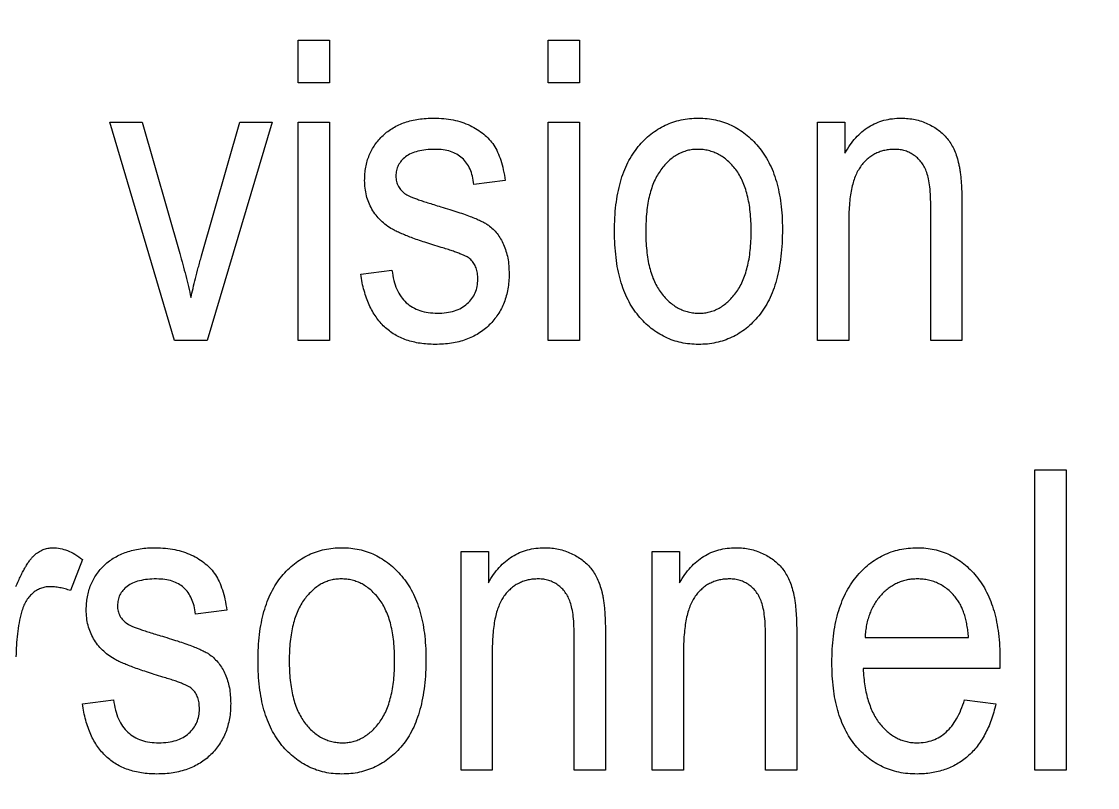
# Model space of a CAD drawing. Header units: millimetres. Extents: x -34 to 34, y -34 to 34.
# Drawn here: x -5.47 to 0.96, y 2.31 to 6.89 of the extents above; entities that cross this region are included whole.
import ezdxf

# ---------------------------------------------------------------- set-up
doc = ezdxf.new("R2010")
doc.units = ezdxf.units.MM

msp = doc.modelspace()

# ---------------------------------------------------------------- linework, layer by layer
at = {"color": 7, "linetype": 'Continuous', "lineweight": 25}
for p, q in [((-3.8185, 6.5223), (-3.8185, 6.7791)), ((-3.8185, 6.7791), (-3.6317, 6.7791)), ((-3.6317, 6.7791), (-3.6317, 6.5223)), ((-2.3242, 6.5223), (-2.3242, 6.7791)), ((-2.3242, 6.7791), (-2.1374, 6.7791)), ((-2.1374, 6.7791), (-2.1374, 6.5223)), ((-3.6317, 6.5223), (-3.8185, 6.5223)), ((-2.1374, 6.5223), (-2.3242, 6.5223)), ((-4.558, 4.9813), (-4.9454, 6.2888)), ((-4.9454, 6.2888), (-4.7524, 6.2888)), ((-4.7524, 6.2888), (-4.5277, 5.5026)), ((-4.3971, 5.4876), (-4.1687, 6.2888)), ((-3.9757, 6.2888), (-4.3632, 4.9813)), ((-4.1687, 6.2888), (-3.9757, 6.2888)), ((-3.8185, 4.9813), (-3.8185, 6.2888)), ((-3.8185, 6.2888), (-3.6317, 6.2888)), ((-3.6317, 6.2888), (-3.6317, 4.9813)), ((-2.3242, 4.9813), (-2.3242, 6.2888)), ((-2.3242, 6.2888), (-2.1374, 6.2888)), ((-2.1374, 6.2888), (-2.1374, 4.9813)), ((-0.7132, 4.9813), (-0.7132, 6.2888)), ((-0.7132, 6.2888), (-0.5497, 6.2888)), ((-0.5497, 6.2888), (-0.5497, 6.102)), ((-2.581, 5.9385), (-2.7678, 5.9152)), ((-0.0361, 4.9813), (-0.0361, 5.7758)), ((0.1507, 5.7817), (0.1507, 4.9813)), ((-0.5264, 5.6948), (-0.5264, 4.9813)), ((-3.4449, 5.3782), (-3.2581, 5.4015)), ((-4.3632, 4.9813), (-4.558, 4.9813)), ((-3.6317, 4.9813), (-3.8185, 4.9813)), ((-2.1374, 4.9813), (-2.3242, 4.9813)), ((-0.5264, 4.9813), (-0.7132, 4.9813)), ((0.1507, 4.9813), (-0.0361, 4.9813)), ((0.587, 2.4106), (0.587, 4.2084)), ((0.587, 4.2084), (0.7737, 4.2084)), ((0.7737, 4.2084), (0.7737, 2.4106)), ((-5.11, 3.6714), (-5.1801, 3.4846)), ((-2.8453, 2.4106), (-2.8453, 3.7181)), ((-2.8453, 3.7181), (-2.6818, 3.7181)), ((-2.6818, 3.7181), (-2.6818, 3.5313)), ((-1.7012, 2.4106), (-1.7012, 3.7181)), ((-1.7012, 3.7181), (-1.5377, 3.7181)), ((-1.5377, 3.7181), (-1.5377, 3.5313)), ((-4.2462, 3.3679), (-4.4329, 3.3445)), ((-2.1682, 2.4106), (-2.1682, 3.2052)), ((-1.9814, 3.211), (-1.9814, 2.4106)), ((-1.0241, 2.4106), (-1.0241, 3.2052)), ((-0.8373, 3.211), (-0.8373, 2.4106)), ((-0.4291, 3.2044), (0.19, 3.2044)), ((-2.6585, 3.1242), (-2.6585, 2.4106)), ((-1.5144, 3.1242), (-1.5144, 2.4106)), ((0.3779, 3.0753), (0.3768, 3.0177)), ((0.3768, 3.0177), (-0.4404, 3.0177)), ((-5.11, 2.8075), (-4.9233, 2.8309)), ((0.1667, 2.8309), (0.3535, 2.8075)), ((-2.6585, 2.4106), (-2.8453, 2.4106)), ((-1.9814, 2.4106), (-2.1682, 2.4106)), ((-1.5144, 2.4106), (-1.7012, 2.4106)), ((-0.8373, 2.4106), (-1.0241, 2.4106)), ((0.7737, 2.4106), (0.587, 2.4106))]:
    msp.add_line(p, q, dxfattribs=at)
at = {"color": 7, "linetype": 'Continuous'}
msp.add_circle((0, 0), 34, dxfattribs=at)
at = {"color": 7, "linetype": 'Continuous', "lineweight": 25}
for points, knots in [([(-3.4216, 5.9393), (-3.4212, 5.9528), (-3.4205, 5.9792), (-3.4152, 6.0179), (-3.407, 6.0548), (-3.395, 6.0897), (-3.379, 6.1222), (-3.3604, 6.1533), (-3.3379, 6.1822), (-3.3121, 6.209), (-3.2835, 6.2336), (-3.2516, 6.2545), (-3.2173, 6.2724), (-3.1802, 6.287), (-3.1406, 6.2983), (-3.0985, 6.3061), (-3.0537, 6.3116), (-3.023, 6.3119), (-3.0071, 6.3121)], [0, 0, 0, 0, 0.064436, 0.125867, 0.185938, 0.24426, 0.301581, 0.35857, 0.416451, 0.475923, 0.535995, 0.595828, 0.657302, 0.7203, 0.78546, 0.85336, 0.924575, 1, 1, 1, 1]), ([(-3.0071, 6.3121), (-2.9873, 6.3115), (-2.9486, 6.3104), (-2.8925, 6.3025), (-2.8402, 6.2885), (-2.7919, 6.2692), (-2.7479, 6.2456), (-2.7093, 6.2177), (-2.676, 6.1861), (-2.6478, 6.1502), (-2.6248, 6.108), (-2.6061, 6.0586), (-2.5907, 6.0014), (-2.5844, 5.9603), (-2.581, 5.9385)], [0, 0, 0, 0, 0.094098, 0.1832242, 0.2679816, 0.3505333, 0.4292231, 0.5039605, 0.5757366, 0.6459794, 0.7197925, 0.8026697, 0.8958214, 1, 1, 1, 1]), ([(-1.9273, 5.635), (-1.9269, 5.6621), (-1.9261, 5.7148), (-1.9197, 5.7911), (-1.9081, 5.8622), (-1.8933, 5.9284), (-1.873, 5.9894), (-1.8488, 6.0454), (-1.8198, 6.0962), (-1.7865, 6.1416), (-1.7496, 6.1816), (-1.7105, 6.2167), (-1.6686, 6.2459), (-1.6247, 6.2703), (-1.5782, 6.289), (-1.5294, 6.3026), (-1.4781, 6.3108), (-1.4431, 6.3117), (-1.4253, 6.3121)], [0, 0, 0, 0, 0.085788, 0.16646, 0.242011, 0.313466, 0.380716, 0.444949, 0.506099, 0.565248, 0.622677, 0.677703, 0.73126, 0.783927, 0.836201, 0.88929, 0.943789, 1, 1, 1, 1]), ([(-1.4253, 6.3121), (-1.4077, 6.3117), (-1.3733, 6.3108), (-1.3228, 6.3025), (-1.2745, 6.2889), (-1.2282, 6.2704), (-1.1845, 6.2458), (-1.1426, 6.2167), (-1.1034, 6.1815), (-1.0664, 6.1416), (-1.0321, 6.0968), (-1.0032, 6.0464), (-0.978, 5.9917), (-0.9583, 5.932), (-0.9426, 5.8678), (-0.9315, 5.7989), (-0.9244, 5.7253), (-0.9237, 5.6746), (-0.9233, 5.6485)], [0, 0, 0, 0, 0.056299, 0.110484, 0.164018, 0.2171, 0.270239, 0.324625, 0.380501, 0.439083, 0.499299, 0.561252, 0.625211, 0.69239, 0.762761, 0.837168, 0.916399, 1, 1, 1, 1]), ([(-0.5497, 6.102), (-0.5398, 6.1188), (-0.5205, 6.1512), (-0.4862, 6.1945), (-0.4485, 6.2308), (-0.4076, 6.2609), (-0.3634, 6.2842), (-0.3156, 6.3001), (-0.265, 6.3104), (-0.2301, 6.3115), (-0.2123, 6.3121)], [0, 0, 0, 0, 0.1396, 0.269696, 0.394051, 0.513661, 0.631635, 0.750274, 0.872674, 1, 1, 1, 1]), ([(-0.2123, 6.3121), (-0.1983, 6.3117), (-0.1707, 6.3108), (-0.1302, 6.3045), (-0.0913, 6.294), (-0.0546, 6.2788), (-0.0203, 6.2608), (0.0113, 6.2405), (0.0385, 6.2164), (0.0632, 6.1903), (0.0841, 6.1605), (0.1027, 6.1271), (0.1172, 6.0892), (0.1276, 6.0549), (0.1344, 6.0244), (0.1385, 5.9983), (0.1428, 5.9693), (0.1453, 5.9373), (0.1482, 5.9026), (0.1493, 5.8649), (0.1506, 5.8242), (0.1507, 5.7961), (0.1507, 5.7817)], [0, 0, 0, 0, 0.057076, 0.112243, 0.166711, 0.220738, 0.273946, 0.324397, 0.373587, 0.421633, 0.470319, 0.521782, 0.576728, 0.63569, 0.667677, 0.703855, 0.743388, 0.787184, 0.834397, 0.885486, 0.941017, 1, 1, 1, 1]), ([(-3.0006, 6.1253), (-3.0191, 6.1248), (-3.0538, 6.1239), (-3.1022, 6.1155), (-3.1435, 6.1022), (-3.1771, 6.0823), (-3.2028, 6.0578), (-3.2213, 6.03), (-3.2329, 5.9989), (-3.2341, 5.9768), (-3.2348, 5.9655)], [0, 0, 0, 0, 0.174448, 0.326882, 0.461347, 0.581638, 0.691071, 0.792789, 0.893938, 1, 1, 1, 1]), ([(-2.7678, 5.9152), (-2.7704, 5.9317), (-2.7752, 5.9631), (-2.7897, 6.0067), (-2.8108, 6.0433), (-2.8372, 6.0741), (-2.8701, 6.0973), (-2.9086, 6.1138), (-2.9528, 6.1237), (-2.9841, 6.1248), (-3.0006, 6.1253)], [0, 0, 0, 0, 0.14289, 0.271578, 0.390469, 0.502571, 0.615208, 0.73219, 0.859187, 1, 1, 1, 1]), ([(-1.43, 6.1253), (-1.4406, 6.125), (-1.4615, 6.1244), (-1.4922, 6.1182), (-1.5216, 6.1087), (-1.5499, 6.0955), (-1.5771, 6.0783), (-1.6026, 6.0568), (-1.6271, 6.0318), (-1.6506, 6.0034), (-1.6717, 5.9708), (-1.6904, 5.9345), (-1.706, 5.8941), (-1.7187, 5.8498), (-1.7285, 5.8018), (-1.7352, 5.7498), (-1.7397, 5.6941), (-1.7402, 5.6556), (-1.7405, 5.6357)], [0, 0, 0, 0, 0.049208, 0.096939, 0.14444, 0.192437, 0.241939, 0.293272, 0.347178, 0.404151, 0.464138, 0.527023, 0.593715, 0.664842, 0.74037, 0.821268, 0.90793, 1, 1, 1, 1]), ([(-1.1101, 5.6357), (-1.1103, 5.6557), (-1.1108, 5.6943), (-1.1154, 5.7502), (-1.122, 5.8023), (-1.1323, 5.8503), (-1.1448, 5.8947), (-1.1611, 5.9348), (-1.1793, 5.9715), (-1.2012, 6.0038), (-1.2249, 6.0323), (-1.25, 6.0572), (-1.2766, 6.0782), (-1.3044, 6.0956), (-1.3339, 6.1088), (-1.3647, 6.1183), (-1.397, 6.1244), (-1.4189, 6.125), (-1.43, 6.1253)], [0, 0, 0, 0, 0.091482, 0.177065, 0.256957, 0.332205, 0.401911, 0.467978, 0.530577, 0.589659, 0.646279, 0.700302, 0.751512, 0.801343, 0.850264, 0.899299, 0.949177, 1, 1, 1, 1]), ([(-0.2509, 6.1253), (-0.2612, 6.1251), (-0.2813, 6.1246), (-0.3105, 6.1197), (-0.3382, 6.1121), (-0.3642, 6.1014), (-0.3889, 6.0879), (-0.4116, 6.0708), (-0.433, 6.0511), (-0.4523, 6.0278), (-0.4703, 6.0012), (-0.4854, 5.9701), (-0.4981, 5.9347), (-0.5086, 5.8952), (-0.5164, 5.8512), (-0.5222, 5.803), (-0.5259, 5.7504), (-0.5262, 5.7138), (-0.5264, 5.6948)], [0, 0, 0, 0, 0.0530325, 0.1041442, 0.1532601, 0.2016254, 0.2498919, 0.2985767, 0.3485515, 0.40047, 0.45504, 0.5148297, 0.5792677, 0.6497878, 0.726724, 0.8105757, 0.9016044, 1, 1, 1, 1]), ([(-0.0361, 5.7758), (-0.0363, 5.7982), (-0.0368, 5.8399), (-0.0408, 5.8976), (-0.0483, 5.9455), (-0.0583, 5.985), (-0.0723, 6.0174), (-0.0892, 6.0454), (-0.1099, 6.0693), (-0.1337, 6.0894), (-0.1599, 6.1056), (-0.1886, 6.117), (-0.2191, 6.1242), (-0.2402, 6.125), (-0.2509, 6.1253)], [0, 0, 0, 0, 0.144217, 0.268382, 0.372345, 0.456741, 0.530103, 0.599047, 0.666277, 0.732998, 0.799118, 0.864162, 0.930883, 1, 1, 1, 1]), ([(-2.9634, 5.5383), (-2.9804, 5.5435), (-3.0131, 5.5535), (-3.0599, 5.5685), (-3.1025, 5.5826), (-3.141, 5.5964), (-3.1751, 5.6101), (-3.2056, 5.6223), (-3.2319, 5.6342), (-3.2608, 5.6495), (-3.2924, 5.6702), (-3.3258, 5.6987), (-3.3545, 5.7312), (-3.3788, 5.767), (-3.3976, 5.8063), (-3.4118, 5.8482), (-3.4197, 5.893), (-3.421, 5.9237), (-3.4216, 5.9393)], [0, 0, 0, 0, 0.080348, 0.154086, 0.221746, 0.283008, 0.338429, 0.387637, 0.431089, 0.468395, 0.535347, 0.601101, 0.665615, 0.730436, 0.795703, 0.861629, 0.92964, 1, 1, 1, 1]), ([(-3.2348, 5.9655), (-3.2342, 5.9546), (-3.233, 5.9332), (-3.2209, 5.9033), (-3.2021, 5.8769), (-3.1847, 5.8637), (-3.1757, 5.8568)], [0, 0, 0, 0, 0.253335, 0.496023, 0.737057, 1, 1, 1, 1]), ([(-3.1757, 5.8568), (-3.1721, 5.8547), (-3.1636, 5.8497), (-3.1482, 5.8426), (-3.1284, 5.8346), (-3.1043, 5.8261), (-3.0761, 5.816), (-3.0434, 5.8058), (-3.0064, 5.7938), (-2.9802, 5.7861), (-2.9663, 5.782)], [0, 0, 0, 0, 0.056472, 0.132657, 0.228152, 0.343167, 0.4768, 0.631658, 0.805172, 1, 1, 1, 1]), ([(-2.9663, 5.782), (-2.9483, 5.7766), (-2.914, 5.7664), (-2.8653, 5.7506), (-2.8219, 5.7357), (-2.7836, 5.7216), (-2.7506, 5.7082), (-2.723, 5.6953), (-2.7, 5.6841), (-2.6772, 5.6688), (-2.6534, 5.6487), (-2.6286, 5.6214), (-2.6074, 5.59), (-2.5895, 5.5549), (-2.5755, 5.516), (-2.5646, 5.4738), (-2.5591, 5.4278), (-2.5582, 5.3961), (-2.5577, 5.3796)], [0, 0, 0, 0, 0.088802, 0.169044, 0.241298, 0.305599, 0.36146, 0.409493, 0.449546, 0.481868, 0.538906, 0.596212, 0.655284, 0.717158, 0.781997, 0.850081, 0.922425, 1, 1, 1, 1]), ([(-1.4253, 4.9579), (-1.4428, 4.9584), (-1.4775, 4.9593), (-1.5283, 4.9675), (-1.5769, 4.981), (-1.6231, 5.0002), (-1.6671, 5.0243), (-1.7088, 5.0539), (-1.7481, 5.089), (-1.785, 5.1293), (-1.8188, 5.1746), (-1.8479, 5.2255), (-1.8724, 5.2816), (-1.8928, 5.3425), (-1.9085, 5.4085), (-1.919, 5.4796), (-1.9263, 5.5556), (-1.9269, 5.608), (-1.9273, 5.635)], [0, 0, 0, 0, 0.055517, 0.109709, 0.162498, 0.214987, 0.267724, 0.321039, 0.376682, 0.434188, 0.493645, 0.555402, 0.619368, 0.687195, 0.758459, 0.834052, 0.914482, 1, 1, 1, 1]), ([(-1.7405, 5.6357), (-1.7402, 5.6157), (-1.7398, 5.5768), (-1.7352, 5.5206), (-1.7287, 5.4682), (-1.7182, 5.42), (-1.7057, 5.3754), (-1.6897, 5.335), (-1.671, 5.2984), (-1.6495, 5.2659), (-1.6258, 5.2374), (-1.6004, 5.2129), (-1.574, 5.1918), (-1.5462, 5.1744), (-1.5167, 5.1612), (-1.4858, 5.1517), (-1.4536, 5.1456), (-1.4316, 5.145), (-1.4205, 5.1447)], [0, 0, 0, 0, 0.091829, 0.17777, 0.25803, 0.333106, 0.403186, 0.469619, 0.531579, 0.590989, 0.647479, 0.700989, 0.752082, 0.801798, 0.850607, 0.89953, 0.949294, 1, 1, 1, 1]), ([(-0.9233, 5.6485), (-0.9237, 5.6203), (-0.9245, 5.5657), (-0.9309, 5.4866), (-0.9424, 5.4131), (-0.9572, 5.345), (-0.9775, 5.2827), (-1.0014, 5.2257), (-1.0303, 5.1743), (-1.0636, 5.1286), (-1.1002, 5.0883), (-1.1394, 5.0533), (-1.1813, 5.0241), (-1.2253, 4.9996), (-1.2719, 4.9811), (-1.3208, 4.9675), (-1.3722, 4.9592), (-1.4074, 4.9584), (-1.4253, 4.9579)], [0, 0, 0, 0, 0.088003, 0.170193, 0.247313, 0.319619, 0.387372, 0.451254, 0.51221, 0.57084, 0.627211, 0.68147, 0.73428, 0.786212, 0.838108, 0.890456, 0.944195, 1, 1, 1, 1]), ([(-1.4205, 5.1447), (-1.4101, 5.145), (-1.3893, 5.1456), (-1.3589, 5.1518), (-1.3296, 5.1613), (-1.3015, 5.1748), (-1.2746, 5.1924), (-1.2486, 5.2131), (-1.2241, 5.2383), (-1.2008, 5.2671), (-1.1791, 5.2995), (-1.1605, 5.3363), (-1.1449, 5.377), (-1.1324, 5.4213), (-1.1219, 5.4694), (-1.1154, 5.5215), (-1.1108, 5.5774), (-1.1103, 5.6159), (-1.1101, 5.6357)], [0, 0, 0, 0, 0.048586, 0.09626, 0.143167, 0.191349, 0.240317, 0.291669, 0.34551, 0.402853, 0.463077, 0.526389, 0.593526, 0.664568, 0.740121, 0.821482, 0.90804, 1, 1, 1, 1]), ([(-2.7872, 5.4661), (-2.7901, 5.4686), (-2.797, 5.4744), (-2.8102, 5.482), (-2.8268, 5.4905), (-2.847, 5.4993), (-2.871, 5.5081), (-2.8985, 5.5182), (-2.9297, 5.5282), (-2.9518, 5.5348), (-2.9634, 5.5383)], [0, 0, 0, 0, 0.061004, 0.141395, 0.237691, 0.352034, 0.486513, 0.638401, 0.810736, 1, 1, 1, 1]), ([(-4.5277, 5.5026), (-4.5153, 5.4584), (-4.4906, 5.3708), (-4.4705, 5.2821), (-4.4606, 5.2381)], [0, 0, 0, 0, 0.504245, 1, 1, 1, 1]), ([(-4.4606, 5.2381), (-4.4565, 5.2564), (-4.4479, 5.2946), (-4.4333, 5.3545), (-4.4161, 5.4194), (-4.4036, 5.4643), (-4.3971, 5.4876)], [0, 0, 0, 0, 0.217887, 0.457027, 0.717832, 1, 1, 1, 1]), ([(-2.7445, 5.3475), (-2.7449, 5.3596), (-2.7456, 5.3827), (-2.7538, 5.415), (-2.7673, 5.4434), (-2.7806, 5.4586), (-2.7872, 5.4661)], [0, 0, 0, 0, 0.280002, 0.533179, 0.769121, 1, 1, 1, 1]), ([(-2.9995, 4.9579), (-3.0151, 4.9583), (-3.0454, 4.9591), (-3.0899, 4.9637), (-3.1317, 4.9722), (-3.1713, 4.9834), (-3.208, 4.9984), (-3.2425, 5.0164), (-3.2741, 5.038), (-3.3037, 5.0625), (-3.3302, 5.0908), (-3.3546, 5.1221), (-3.3759, 5.1569), (-3.3951, 5.1947), (-3.4114, 5.236), (-3.4252, 5.2805), (-3.437, 5.3281), (-3.4423, 5.3612), (-3.4449, 5.3782)], [0, 0, 0, 0, 0.068598, 0.133768, 0.196572, 0.256229, 0.314602, 0.370895, 0.427188, 0.483069, 0.539889, 0.597519, 0.657405, 0.719194, 0.784329, 0.852247, 0.924462, 1, 1, 1, 1]), ([(-3.2581, 5.4015), (-3.255, 5.3811), (-3.249, 5.3423), (-3.231, 5.2889), (-3.2063, 5.2435), (-3.1741, 5.2066), (-3.1354, 5.1785), (-3.0907, 5.1587), (-3.0405, 5.1468), (-3.0051, 5.1454), (-2.9867, 5.1447)], [0, 0, 0, 0, 0.14866, 0.28179, 0.404034, 0.51815, 0.630888, 0.74606, 0.86749, 1, 1, 1, 1]), ([(-2.5577, 5.3796), (-2.558, 5.3643), (-2.5587, 5.3343), (-2.5641, 5.2902), (-2.5738, 5.2486), (-2.5863, 5.2089), (-2.6035, 5.1718), (-2.6238, 5.1366), (-2.6481, 5.104), (-2.6758, 5.0737), (-2.7067, 5.0464), (-2.7404, 5.0225), (-2.777, 5.0028), (-2.8162, 4.9862), (-2.8583, 4.9735), (-2.903, 4.9645), (-2.9503, 4.9589), (-2.9828, 4.9582), (-2.9995, 4.9579)], [0, 0, 0, 0, 0.066737, 0.130739, 0.192622, 0.252706, 0.311442, 0.370262, 0.428902, 0.488462, 0.548455, 0.608072, 0.667754, 0.729187, 0.792805, 0.858714, 0.927446, 1, 1, 1, 1]), ([(-2.9867, 5.1447), (-2.9684, 5.1453), (-2.9338, 5.1465), (-2.885, 5.1572), (-2.8425, 5.1749), (-2.8074, 5.2006), (-2.7795, 5.2314), (-2.7586, 5.2663), (-2.7467, 5.3058), (-2.7452, 5.3334), (-2.7445, 5.3475)], [0, 0, 0, 0, 0.15427, 0.291956, 0.41929, 0.539779, 0.656024, 0.767785, 0.880428, 1, 1, 1, 1]), ([(-5.507, 3.5094), (-5.5022, 3.5207), (-5.493, 3.5423), (-5.4782, 3.5728), (-5.4646, 3.6007), (-5.4506, 3.6255), (-5.4373, 3.6474), (-5.424, 3.6663), (-5.4111, 3.6822), (-5.3947, 3.6992), (-5.3732, 3.716), (-5.3458, 3.7309), (-5.3165, 3.7398), (-5.2964, 3.7409), (-5.2862, 3.7415)], [0, 0, 0, 0, 0.107464, 0.207128, 0.29815, 0.381595, 0.457107, 0.523978, 0.584878, 0.637149, 0.732511, 0.823565, 0.910677, 1, 1, 1, 1]), ([(-5.2862, 3.7415), (-5.2717, 3.7406), (-5.2418, 3.7388), (-5.1974, 3.7245), (-5.1525, 3.7026), (-5.1246, 3.6821), (-5.11, 3.6714)], [0, 0, 0, 0, 0.226109, 0.462956, 0.719978, 1, 1, 1, 1]), ([(-5.0867, 3.3686), (-5.0863, 3.3821), (-5.0857, 3.4085), (-5.0803, 3.4472), (-5.0722, 3.4841), (-5.0601, 3.519), (-5.0441, 3.5516), (-5.0255, 3.5826), (-5.0031, 3.6115), (-4.9772, 3.6384), (-4.9486, 3.6629), (-4.9167, 3.6838), (-4.8824, 3.7017), (-4.8453, 3.7163), (-4.8057, 3.7277), (-4.7636, 3.7354), (-4.7189, 3.7409), (-4.6881, 3.7413), (-4.6723, 3.7415)], [0, 0, 0, 0, 0.064436, 0.125867, 0.185938, 0.24426, 0.301581, 0.35857, 0.416451, 0.475923, 0.535995, 0.595828, 0.657302, 0.7203, 0.78546, 0.85336, 0.924575, 1, 1, 1, 1]), ([(-4.6723, 3.7415), (-4.6524, 3.7409), (-4.6138, 3.7397), (-4.5577, 3.7318), (-4.5053, 3.7178), (-4.457, 3.6985), (-4.413, 3.675), (-4.3744, 3.6471), (-4.3412, 3.6155), (-4.3129, 3.5796), (-4.2899, 3.5373), (-4.2712, 3.488), (-4.2559, 3.4308), (-4.2495, 3.3896), (-4.2462, 3.3679)], [0, 0, 0, 0, 0.094098, 0.183224, 0.267982, 0.350533, 0.429223, 0.50396, 0.575737, 0.645979, 0.719792, 0.80267, 0.895821, 1, 1, 1, 1]), ([(-4.0594, 3.0644), (-4.059, 3.0915), (-4.0582, 3.1441), (-4.0518, 3.2205), (-4.0402, 3.2916), (-4.0254, 3.3578), (-4.0051, 3.4188), (-3.9809, 3.4748), (-3.9519, 3.5255), (-3.9186, 3.571), (-3.8817, 3.6109), (-3.8426, 3.646), (-3.8007, 3.6753), (-3.7568, 3.6997), (-3.7103, 3.7183), (-3.6615, 3.7319), (-3.6102, 3.7401), (-3.5752, 3.741), (-3.5574, 3.7415)], [0, 0, 0, 0, 0.085788, 0.16646, 0.242011, 0.313466, 0.380716, 0.444949, 0.506099, 0.565248, 0.622677, 0.677703, 0.73126, 0.783927, 0.836201, 0.88929, 0.943789, 1, 1, 1, 1]), ([(-3.5574, 3.7415), (-3.5398, 3.741), (-3.5054, 3.7402), (-3.4548, 3.7318), (-3.4066, 3.7183), (-3.3602, 3.6998), (-3.3166, 3.6752), (-3.2747, 3.6461), (-3.2355, 3.6108), (-3.1985, 3.5709), (-3.1642, 3.5261), (-3.1353, 3.4757), (-3.1101, 3.421), (-3.0904, 3.3613), (-3.0747, 3.2972), (-3.0636, 3.2282), (-3.0565, 3.1546), (-3.0558, 3.1039), (-3.0554, 3.0779)], [0, 0, 0, 0, 0.0562995, 0.1104844, 0.1640181, 0.2170998, 0.2702389, 0.3246247, 0.3805014, 0.4390827, 0.4992994, 0.5612524, 0.625211, 0.6923896, 0.7627612, 0.8371679, 0.9163986, 1, 1, 1, 1]), ([(-2.6818, 3.5313), (-2.6719, 3.5481), (-2.6526, 3.5805), (-2.6183, 3.6238), (-2.5805, 3.6602), (-2.5397, 3.6902), (-2.4955, 3.7136), (-2.4477, 3.7294), (-2.3971, 3.7397), (-2.3622, 3.7409), (-2.3444, 3.7415)], [0, 0, 0, 0, 0.1396, 0.269696, 0.394051, 0.513661, 0.631635, 0.750274, 0.872674, 1, 1, 1, 1]), ([(-2.3444, 3.7415), (-2.3303, 3.741), (-2.3028, 3.7402), (-2.2623, 3.7338), (-2.2234, 3.7233), (-2.1867, 3.7082), (-2.1524, 3.6901), (-2.1208, 3.6698), (-2.0936, 3.6457), (-2.0689, 3.6197), (-2.0479, 3.5898), (-2.0294, 3.5565), (-2.0148, 3.5185), (-2.0045, 3.4842), (-1.9977, 3.4538), (-1.9936, 3.4276), (-1.9893, 3.3986), (-1.9868, 3.3667), (-1.9839, 3.3319), (-1.9828, 3.2942), (-1.9815, 3.2536), (-1.9814, 3.2255), (-1.9814, 3.211)], [0, 0, 0, 0, 0.057076, 0.112243, 0.166711, 0.220738, 0.273946, 0.324397, 0.373587, 0.421633, 0.470319, 0.521782, 0.576728, 0.63569, 0.667677, 0.703855, 0.743388, 0.787184, 0.834397, 0.885486, 0.941017, 1, 1, 1, 1]), ([(-1.5377, 3.5313), (-1.5278, 3.5481), (-1.5086, 3.5805), (-1.4742, 3.6238), (-1.4365, 3.6602), (-1.3956, 3.6902), (-1.3514, 3.7136), (-1.3037, 3.7294), (-1.253, 3.7397), (-1.2181, 3.7409), (-1.2003, 3.7415)], [0, 0, 0, 0, 0.1396, 0.269696, 0.394051, 0.513661, 0.631635, 0.750274, 0.872674, 1, 1, 1, 1]), ([(-1.2003, 3.7415), (-1.1863, 3.741), (-1.1587, 3.7402), (-1.1182, 3.7338), (-1.0794, 3.7233), (-1.0426, 3.7082), (-1.0084, 3.6901), (-0.9767, 3.6698), (-0.9495, 3.6457), (-0.9248, 3.6197), (-0.9039, 3.5898), (-0.8853, 3.5565), (-0.8708, 3.5185), (-0.8604, 3.4842), (-0.8536, 3.4538), (-0.8495, 3.4276), (-0.8452, 3.3986), (-0.8427, 3.3667), (-0.8398, 3.3319), (-0.8387, 3.2942), (-0.8374, 3.2536), (-0.8373, 3.2255), (-0.8373, 3.211)], [0, 0, 0, 0, 0.057076, 0.112243, 0.166711, 0.220738, 0.273946, 0.324397, 0.373587, 0.421633, 0.470319, 0.521782, 0.576728, 0.63569, 0.667677, 0.703855, 0.743388, 0.787184, 0.834397, 0.885486, 0.941017, 1, 1, 1, 1]), ([(-0.6272, 3.0534), (-0.6268, 3.0805), (-0.6261, 3.1333), (-0.619, 3.21), (-0.6078, 3.2817), (-0.5924, 3.3484), (-0.5718, 3.41), (-0.5471, 3.4668), (-0.5178, 3.5188), (-0.4839, 3.5654), (-0.4463, 3.6065), (-0.4064, 3.6426), (-0.3641, 3.6734), (-0.3191, 3.698), (-0.2719, 3.7178), (-0.2221, 3.7316), (-0.1699, 3.7397), (-0.1344, 3.7409), (-0.1164, 3.7415)], [0, 0, 0, 0, 0.084514, 0.164397, 0.239575, 0.310424, 0.377514, 0.441638, 0.503055, 0.562996, 0.620921, 0.676452, 0.730182, 0.783428, 0.835913, 0.88941, 0.943848, 1, 1, 1, 1]), ([(-0.1164, 3.7415), (-0.0991, 3.741), (-0.0651, 3.7401), (-0.0151, 3.7319), (0.0326, 3.7183), (0.0782, 3.6996), (0.1215, 3.6754), (0.1622, 3.6454), (0.2011, 3.6106), (0.2375, 3.5705), (0.2707, 3.5253), (0.2997, 3.475), (0.3236, 3.4198), (0.3439, 3.3602), (0.3588, 3.2956), (0.3703, 3.2264), (0.3767, 3.1524), (0.3775, 3.1015), (0.3779, 3.0753)], [0, 0, 0, 0, 0.05571, 0.109694, 0.162658, 0.215196, 0.268175, 0.32202, 0.377796, 0.436048, 0.496318, 0.558287, 0.622502, 0.689912, 0.760814, 0.835862, 0.91572, 1, 1, 1, 1]), ([(-4.6657, 3.5547), (-4.6842, 3.5542), (-4.7189, 3.5532), (-4.7673, 3.5449), (-4.8087, 3.5315), (-4.8422, 3.5116), (-4.8679, 3.4872), (-4.8864, 3.4594), (-4.898, 3.4282), (-4.8993, 3.4062), (-4.8999, 3.3949)], [0, 0, 0, 0, 0.174448, 0.326882, 0.461347, 0.581638, 0.691071, 0.792789, 0.893938, 1, 1, 1, 1]), ([(-4.4329, 3.3445), (-4.4355, 3.3611), (-4.4404, 3.3924), (-4.4548, 3.436), (-4.476, 3.4727), (-4.5023, 3.5034), (-4.5352, 3.5266), (-4.5737, 3.5432), (-4.6179, 3.5531), (-4.6492, 3.5541), (-4.6657, 3.5547)], [0, 0, 0, 0, 0.14289, 0.271578, 0.390469, 0.502571, 0.615208, 0.73219, 0.859187, 1, 1, 1, 1]), ([(-3.5621, 3.5547), (-3.5727, 3.5544), (-3.5936, 3.5538), (-3.6243, 3.5476), (-3.6537, 3.5381), (-3.682, 3.5248), (-3.7092, 3.5076), (-3.7347, 3.4861), (-3.7592, 3.4611), (-3.7827, 3.4327), (-3.8038, 3.4001), (-3.8225, 3.3638), (-3.8381, 3.3234), (-3.8508, 3.2792), (-3.8606, 3.2311), (-3.8673, 3.1792), (-3.8718, 3.1234), (-3.8723, 3.0849), (-3.8726, 3.0651)], [0, 0, 0, 0, 0.049208, 0.096939, 0.14444, 0.192437, 0.241939, 0.293272, 0.347178, 0.404151, 0.464138, 0.527023, 0.593715, 0.664842, 0.74037, 0.821268, 0.90793, 1, 1, 1, 1]), ([(-3.2422, 3.0651), (-3.2424, 3.085), (-3.2429, 3.1237), (-3.2475, 3.1795), (-3.254, 3.2317), (-3.2644, 3.2796), (-3.2769, 3.324), (-3.2932, 3.3641), (-3.3114, 3.4009), (-3.3333, 3.4331), (-3.357, 3.4616), (-3.3821, 3.4865), (-3.4087, 3.5076), (-3.4365, 3.525), (-3.466, 3.5382), (-3.4968, 3.5476), (-3.529, 3.5537), (-3.551, 3.5544), (-3.5621, 3.5547)], [0, 0, 0, 0, 0.091482, 0.177065, 0.256957, 0.332205, 0.401911, 0.467978, 0.530577, 0.589659, 0.646279, 0.700302, 0.751512, 0.801343, 0.850264, 0.899299, 0.949177, 1, 1, 1, 1]), ([(-2.383, 3.5547), (-2.3933, 3.5544), (-2.4134, 3.554), (-2.4426, 3.549), (-2.4703, 3.5414), (-2.4963, 3.5307), (-2.521, 3.5173), (-2.5437, 3.5001), (-2.5651, 3.4804), (-2.5844, 3.4572), (-2.6024, 3.4305), (-2.6175, 3.3994), (-2.6301, 3.364), (-2.6407, 3.3245), (-2.6485, 3.2805), (-2.6542, 3.2323), (-2.658, 3.1797), (-2.6583, 3.1432), (-2.6585, 3.1242)], [0, 0, 0, 0, 0.053032, 0.104144, 0.15326, 0.201625, 0.249892, 0.298577, 0.348552, 0.40047, 0.45504, 0.51483, 0.579268, 0.649788, 0.726724, 0.810576, 0.901604, 1, 1, 1, 1]), ([(-2.1682, 3.2052), (-2.1684, 3.2276), (-2.1689, 3.2692), (-2.1729, 3.3269), (-2.1804, 3.3749), (-2.1904, 3.4144), (-2.2044, 3.4468), (-2.2213, 3.4747), (-2.2419, 3.4987), (-2.2658, 3.5187), (-2.292, 3.535), (-2.3207, 3.5463), (-2.3512, 3.5536), (-2.3723, 3.5543), (-2.383, 3.5547)], [0, 0, 0, 0, 0.144217, 0.268382, 0.372345, 0.456741, 0.530103, 0.599047, 0.666277, 0.732998, 0.799118, 0.864162, 0.930883, 1, 1, 1, 1]), ([(-1.239, 3.5547), (-1.2492, 3.5544), (-1.2693, 3.554), (-1.2985, 3.549), (-1.3262, 3.5414), (-1.3522, 3.5307), (-1.3769, 3.5173), (-1.3996, 3.5001), (-1.421, 3.4804), (-1.4403, 3.4572), (-1.4583, 3.4305), (-1.4734, 3.3994), (-1.4861, 3.364), (-1.4967, 3.3245), (-1.5045, 3.2805), (-1.5102, 3.2323), (-1.5139, 3.1797), (-1.5142, 3.1432), (-1.5144, 3.1242)], [0, 0, 0, 0, 0.053032, 0.104144, 0.15326, 0.201625, 0.249892, 0.298577, 0.348552, 0.40047, 0.45504, 0.51483, 0.579268, 0.649788, 0.726724, 0.810576, 0.901604, 1, 1, 1, 1]), ([(-1.0241, 3.2052), (-1.0243, 3.2276), (-1.0248, 3.2692), (-1.0288, 3.3269), (-1.0363, 3.3749), (-1.0463, 3.4144), (-1.0603, 3.4468), (-1.0772, 3.4747), (-1.0979, 3.4987), (-1.1217, 3.5187), (-1.1479, 3.535), (-1.1766, 3.5463), (-1.2071, 3.5536), (-1.2282, 3.5543), (-1.239, 3.5547)], [0, 0, 0, 0, 0.144217, 0.268382, 0.372345, 0.456741, 0.530103, 0.599047, 0.666277, 0.732998, 0.799118, 0.864162, 0.930883, 1, 1, 1, 1]), ([(-0.1157, 3.5547), (-0.126, 3.5544), (-0.1465, 3.5538), (-0.1765, 3.5495), (-0.2052, 3.5415), (-0.2331, 3.5316), (-0.2593, 3.5177), (-0.2849, 3.5017), (-0.3089, 3.4822), (-0.3318, 3.46), (-0.3529, 3.4355), (-0.3712, 3.4084), (-0.3873, 3.3796), (-0.401, 3.3487), (-0.4118, 3.3155), (-0.42, 3.2802), (-0.4265, 3.2431), (-0.4282, 3.2175), (-0.4291, 3.2044)], [0, 0, 0, 0, 0.059496, 0.117439, 0.173917, 0.230546, 0.287144, 0.344361, 0.403544, 0.464857, 0.527346, 0.58921, 0.652435, 0.71661, 0.783604, 0.852624, 0.924924, 1, 1, 1, 1]), ([(0.1149, 3.4409), (0.1073, 3.4499), (0.0923, 3.4676), (0.0675, 3.4912), (0.0405, 3.5105), (0.0124, 3.5268), (-0.0175, 3.5391), (-0.0487, 3.5486), (-0.0817, 3.5535), (-0.1042, 3.5543), (-0.1157, 3.5547)], [0, 0, 0, 0, 0.132804, 0.260544, 0.383948, 0.505265, 0.625434, 0.746635, 0.871231, 1, 1, 1, 1]), ([(-5.3067, 3.508), (-5.3159, 3.5075), (-5.3341, 3.5066), (-5.3605, 3.4982), (-5.3861, 3.4859), (-5.4095, 3.4678), (-5.431, 3.4459), (-5.4487, 3.4192), (-5.4637, 3.389), (-5.4703, 3.3669), (-5.4738, 3.3555)], [0, 0, 0, 0, 0.112848, 0.223771, 0.33901, 0.460958, 0.585978, 0.716454, 0.853137, 1, 1, 1, 1]), ([(-5.1801, 3.4846), (-5.1909, 3.4882), (-5.2119, 3.4952), (-5.2439, 3.5025), (-5.2754, 3.5071), (-5.2963, 3.5077), (-5.3067, 3.508)], [0, 0, 0, 0, 0.263191, 0.515011, 0.759958, 1, 1, 1, 1]), ([(0.19, 3.2044), (0.1888, 3.2172), (0.1865, 3.242), (0.1809, 3.2779), (0.1743, 3.3114), (0.1653, 3.3423), (0.1554, 3.3707), (0.1434, 3.3964), (0.1306, 3.4201), (0.12, 3.434), (0.1149, 3.4409)], [0, 0, 0, 0, 0.153117, 0.296903, 0.433148, 0.55985, 0.680043, 0.79167, 0.898167, 1, 1, 1, 1]), ([(-5.4738, 3.3555), (-5.479, 3.3343), (-5.4894, 3.2915), (-5.4992, 3.2255), (-5.5057, 3.1576), (-5.5065, 3.1117), (-5.507, 3.0884)], [0, 0, 0, 0, 0.242734, 0.489053, 0.741607, 1, 1, 1, 1]), ([(-4.6285, 2.9677), (-4.6455, 2.9729), (-4.6782, 2.9828), (-4.725, 2.9979), (-4.7677, 3.0119), (-4.8061, 3.0257), (-4.8403, 3.0394), (-4.8707, 3.0516), (-4.897, 3.0635), (-4.9259, 3.0789), (-4.9575, 3.0996), (-4.9909, 3.128), (-5.0196, 3.1605), (-5.0439, 3.1963), (-5.0628, 3.2356), (-5.077, 3.2776), (-5.0849, 3.3224), (-5.0861, 3.353), (-5.0867, 3.3686)], [0, 0, 0, 0, 0.080348, 0.154086, 0.221746, 0.283008, 0.338429, 0.387637, 0.431089, 0.468395, 0.535347, 0.601101, 0.665615, 0.730436, 0.795703, 0.861629, 0.92964, 1, 1, 1, 1]), ([(-4.8999, 3.3949), (-4.8993, 3.3839), (-4.8981, 3.3625), (-4.8861, 3.3327), (-4.8672, 3.3062), (-4.8499, 3.293), (-4.8408, 3.2862)], [0, 0, 0, 0, 0.253335, 0.496023, 0.737057, 1, 1, 1, 1]), ([(-4.8408, 3.2862), (-4.8372, 3.284), (-4.8287, 3.2791), (-4.8133, 3.272), (-4.7935, 3.264), (-4.7695, 3.2554), (-4.7412, 3.2453), (-4.7085, 3.2351), (-4.6715, 3.2231), (-4.6453, 3.2154), (-4.6314, 3.2114)], [0, 0, 0, 0, 0.0564719, 0.1326571, 0.2281522, 0.3431669, 0.4767998, 0.6316582, 0.8051723, 1, 1, 1, 1]), ([(-4.6314, 3.2114), (-4.6134, 3.206), (-4.5791, 3.1957), (-4.5304, 3.1799), (-4.487, 3.165), (-4.4488, 3.1509), (-4.4157, 3.1375), (-4.3881, 3.1246), (-4.3651, 3.1134), (-4.3423, 3.0981), (-4.3185, 3.078), (-4.2938, 3.0507), (-4.2725, 3.0194), (-4.2546, 2.9842), (-4.2406, 2.9453), (-4.2297, 2.9031), (-4.2242, 2.8572), (-4.2233, 2.8254), (-4.2228, 2.809)], [0, 0, 0, 0, 0.088802, 0.169044, 0.241298, 0.305599, 0.36146, 0.409493, 0.449546, 0.481868, 0.538906, 0.596212, 0.655284, 0.717158, 0.781997, 0.850081, 0.922425, 1, 1, 1, 1]), ([(-3.5574, 2.3873), (-3.5749, 2.3877), (-3.6096, 2.3886), (-3.6604, 2.3968), (-3.709, 2.4103), (-3.7552, 2.4295), (-3.7992, 2.4537), (-3.8409, 2.4833), (-3.8802, 2.5184), (-3.9171, 2.5586), (-3.9509, 2.6039), (-3.98, 2.6548), (-4.0045, 2.7109), (-4.0249, 2.7718), (-4.0405, 2.8379), (-4.0511, 2.9089), (-4.0584, 2.9849), (-4.059, 3.0373), (-4.0594, 3.0644)], [0, 0, 0, 0, 0.055517, 0.109709, 0.162498, 0.214987, 0.267724, 0.321039, 0.376682, 0.434188, 0.493645, 0.555402, 0.619368, 0.687195, 0.758459, 0.834052, 0.914482, 1, 1, 1, 1]), ([(-3.8726, 3.0651), (-3.8723, 3.045), (-3.8719, 3.0061), (-3.8672, 2.9499), (-3.8608, 2.8975), (-3.8503, 2.8493), (-3.8378, 2.8048), (-3.8218, 2.7644), (-3.8031, 2.7277), (-3.7816, 2.6953), (-3.7578, 2.6667), (-3.7325, 2.6422), (-3.7061, 2.6211), (-3.6783, 2.6038), (-3.6488, 2.5906), (-3.6179, 2.5811), (-3.5857, 2.575), (-3.5637, 2.5744), (-3.5526, 2.574)], [0, 0, 0, 0, 0.091829, 0.17777, 0.25803, 0.333106, 0.403186, 0.469619, 0.531579, 0.590989, 0.647479, 0.700989, 0.752082, 0.801798, 0.850607, 0.89953, 0.949294, 1, 1, 1, 1]), ([(-3.0554, 3.0779), (-3.0558, 3.0496), (-3.0566, 2.995), (-3.063, 2.9159), (-3.0745, 2.8425), (-3.0893, 2.7743), (-3.1096, 2.7121), (-3.1334, 2.655), (-3.1624, 2.6036), (-3.1957, 2.5579), (-3.2323, 2.5177), (-3.2715, 2.4827), (-3.3134, 2.4534), (-3.3573, 2.429), (-3.404, 2.4105), (-3.4529, 2.3968), (-3.5043, 2.3886), (-3.5395, 2.3877), (-3.5574, 2.3873)], [0, 0, 0, 0, 0.0880029, 0.1701932, 0.2473127, 0.319619, 0.3873721, 0.451254, 0.5122102, 0.5708399, 0.6272114, 0.6814696, 0.7342801, 0.7862119, 0.8381078, 0.8904561, 0.944195, 1, 1, 1, 1]), ([(-3.5526, 2.574), (-3.5421, 2.5744), (-3.5214, 2.575), (-3.491, 2.5811), (-3.4617, 2.5907), (-3.4336, 2.6042), (-3.4067, 2.6217), (-3.3806, 2.6424), (-3.3562, 2.6676), (-3.3329, 2.6964), (-3.3112, 2.7289), (-3.2926, 2.7657), (-3.277, 2.8063), (-3.2645, 2.8507), (-3.254, 2.8987), (-3.2475, 2.9509), (-3.2429, 3.0068), (-3.2424, 3.0453), (-3.2422, 3.0651)], [0, 0, 0, 0, 0.048586, 0.09626, 0.143167, 0.191349, 0.240317, 0.291669, 0.34551, 0.402853, 0.463077, 0.526389, 0.593526, 0.664568, 0.740121, 0.821482, 0.90804, 1, 1, 1, 1]), ([(-0.1182, 2.3873), (-0.1368, 2.3877), (-0.1731, 2.3886), (-0.2263, 2.3969), (-0.2769, 2.4101), (-0.3244, 2.4295), (-0.3694, 2.4536), (-0.4119, 2.4831), (-0.4512, 2.5183), (-0.4878, 2.5585), (-0.5207, 2.6038), (-0.5492, 2.6543), (-0.5738, 2.7091), (-0.5933, 2.769), (-0.6086, 2.8334), (-0.6193, 2.9026), (-0.626, 2.9764), (-0.6268, 3.0273), (-0.6272, 3.0534)], [0, 0, 0, 0, 0.0587342, 0.1153448, 0.1704941, 0.2241815, 0.2780627, 0.3321372, 0.3879138, 0.4452969, 0.5044393, 0.5652916, 0.6287049, 0.6949858, 0.7648294, 0.8386967, 0.9169777, 1, 1, 1, 1]), ([(-4.4523, 2.8954), (-4.4553, 2.898), (-4.4622, 2.9038), (-4.4754, 2.9114), (-4.4919, 2.9198), (-4.5121, 2.9286), (-4.5361, 2.9374), (-4.5636, 2.9475), (-4.5948, 2.9575), (-4.6169, 2.9642), (-4.6285, 2.9677)], [0, 0, 0, 0, 0.061004, 0.141395, 0.237691, 0.352034, 0.486513, 0.638401, 0.810736, 1, 1, 1, 1]), ([(-0.4404, 3.0177), (-0.4393, 2.9999), (-0.4371, 2.9653), (-0.4303, 2.9153), (-0.422, 2.8685), (-0.41, 2.8253), (-0.3964, 2.7853), (-0.3799, 2.7487), (-0.361, 2.7153), (-0.3393, 2.6857), (-0.3161, 2.6594), (-0.2912, 2.6366), (-0.2651, 2.6175), (-0.2379, 2.6017), (-0.2096, 2.5891), (-0.18, 2.5804), (-0.1489, 2.5751), (-0.1279, 2.5744), (-0.1171, 2.574)], [0, 0, 0, 0, 0.087615, 0.170302, 0.248233, 0.321396, 0.390473, 0.456094, 0.518813, 0.578779, 0.636426, 0.691492, 0.744156, 0.795371, 0.845741, 0.896295, 0.947255, 1, 1, 1, 1]), ([(-4.4096, 2.7769), (-4.41, 2.789), (-4.4108, 2.812), (-4.4189, 2.8444), (-4.4324, 2.8727), (-4.4457, 2.8879), (-4.4523, 2.8954)], [0, 0, 0, 0, 0.280002, 0.533179, 0.769121, 1, 1, 1, 1]), ([(-4.6646, 2.3873), (-4.6802, 2.3877), (-4.7105, 2.3884), (-4.755, 2.393), (-4.7968, 2.4015), (-4.8364, 2.4127), (-4.8731, 2.4277), (-4.9076, 2.4457), (-4.9392, 2.4674), (-4.9688, 2.4919), (-4.9953, 2.5202), (-5.0198, 2.5514), (-5.0411, 2.5862), (-5.0603, 2.6241), (-5.0765, 2.6653), (-5.0903, 2.7098), (-5.1022, 2.7574), (-5.1074, 2.7906), (-5.11, 2.8075)], [0, 0, 0, 0, 0.068598, 0.133768, 0.196572, 0.256229, 0.314602, 0.370895, 0.427188, 0.483069, 0.539889, 0.597519, 0.657405, 0.719194, 0.784329, 0.852247, 0.924462, 1, 1, 1, 1]), ([(-4.9233, 2.8309), (-4.9201, 2.8104), (-4.9141, 2.7717), (-4.8961, 2.7182), (-4.8714, 2.6728), (-4.8392, 2.636), (-4.8005, 2.6078), (-4.7558, 2.588), (-4.7056, 2.5762), (-4.6703, 2.5748), (-4.6518, 2.574)], [0, 0, 0, 0, 0.14866, 0.28179, 0.404034, 0.51815, 0.630888, 0.74606, 0.86749, 1, 1, 1, 1]), ([(-4.2228, 2.809), (-4.2232, 2.7936), (-4.2238, 2.7636), (-4.2293, 2.7196), (-4.239, 2.6779), (-4.2514, 2.6382), (-4.2686, 2.6011), (-4.2889, 2.566), (-4.3133, 2.5333), (-4.3409, 2.503), (-4.3719, 2.4758), (-4.4055, 2.4518), (-4.4421, 2.4321), (-4.4813, 2.4155), (-4.5234, 2.4029), (-4.5681, 2.3938), (-4.6155, 2.3882), (-4.6479, 2.3876), (-4.6646, 2.3873)], [0, 0, 0, 0, 0.066737, 0.130739, 0.192622, 0.252706, 0.311442, 0.370262, 0.428902, 0.488462, 0.548455, 0.608072, 0.667754, 0.729187, 0.792805, 0.858714, 0.927446, 1, 1, 1, 1]), ([(-4.6518, 2.574), (-4.6335, 2.5747), (-4.5989, 2.5759), (-4.5501, 2.5866), (-4.5076, 2.6042), (-4.4725, 2.6299), (-4.4446, 2.6607), (-4.4238, 2.6957), (-4.4118, 2.7351), (-4.4103, 2.7627), (-4.4096, 2.7769)], [0, 0, 0, 0, 0.15427, 0.291956, 0.41929, 0.539779, 0.656024, 0.767785, 0.880428, 1, 1, 1, 1]), ([(0.3535, 2.8075), (0.3494, 2.7907), (0.3416, 2.7577), (0.3261, 2.7103), (0.3087, 2.666), (0.2886, 2.625), (0.2662, 2.5872), (0.2419, 2.5524), (0.2148, 2.5208), (0.1851, 2.4928), (0.1537, 2.4678), (0.1202, 2.4461), (0.0849, 2.4279), (0.0477, 2.4133), (0.0089, 2.4015), (-0.0318, 2.3931), (-0.0745, 2.3885), (-0.1035, 2.3877), (-0.1182, 2.3873)], [0, 0, 0, 0, 0.075174, 0.14731, 0.216045, 0.281929, 0.345137, 0.40652, 0.466426, 0.525438, 0.583328, 0.640593, 0.698215, 0.755575, 0.814041, 0.873896, 0.936055, 1, 1, 1, 1]), ([(-0.1171, 2.574), (-0.1008, 2.5748), (-0.0688, 2.5762), (-0.0228, 2.5886), (0.0193, 2.6091), (0.0574, 2.6377), (0.0912, 2.6745), (0.1207, 2.7194), (0.1468, 2.7719), (0.1599, 2.8106), (0.1667, 2.8309)], [0, 0, 0, 0, 0.118665, 0.231916, 0.342835, 0.456337, 0.575618, 0.704131, 0.845043, 1, 1, 1, 1])]:
    msp.add_open_spline(points, degree=3, knots=knots, dxfattribs=at)

doc.saveas('drawing.dxf')
